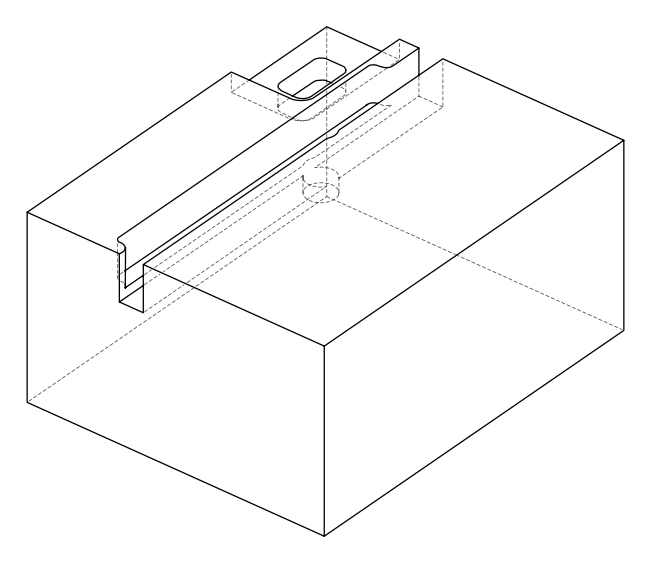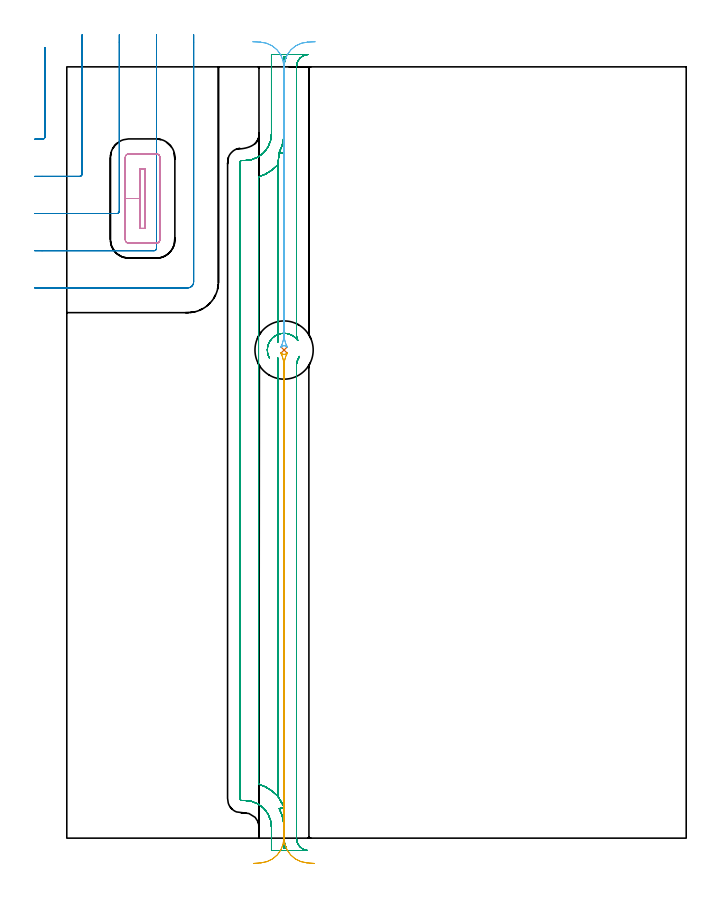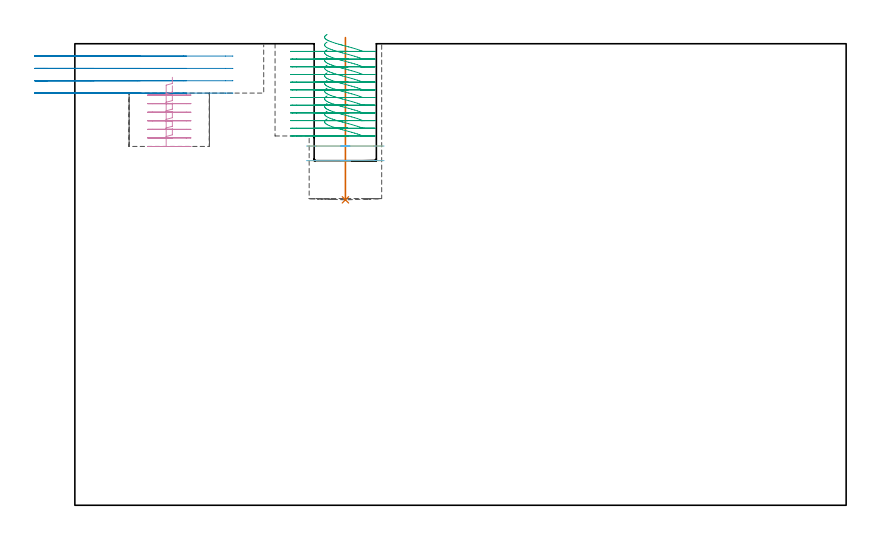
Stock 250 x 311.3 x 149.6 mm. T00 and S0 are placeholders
(PLAN: 6 operations, 4 tool changes, 43.9 min)
(1 INDEXABLE_INSERT_DRILL_BLIND_HOLE_FROM_SOLID | STEP1POCKET | NXT0302_018 | 0.21 min | 21812 mm3)
(2 MILL_CORNER_NOTCH_RECTANGULAR | CORNER_NOTCH_RECTANGULAR | UGT0201_094 | Follow Part, ap 5, ae 75% | 4.67 min | 96615 mm3)
(3 MILL_OPEN_POCKET | POCKET_OPEN | NXT0201_013 | Follow Part, ap 2.5, ae 75% | 33.28 min | 276539 mm3)
(4 MILL_RECTANGULAR_POCKET | POCKET_RECTANGULAR_STRAIGHT | NXT0201_011 | Follow Part, ap 3, ae 75% | 2.83 min | 20771 mm3)
(5 MILL_RECTANGULAR_SLOT | SLOT_RECTANGULAR | UGT0201_094 | Follow Part, ap 5, ae 75% | 1.76 min | 30060 mm3)
(6 MILL_RECTANGULAR_SLOT_1 | SLOT_RECTANGULAR_1 | UGT0201_094 | Follow Part, ap 5, ae 75% | 1.1 min | 16855 mm3)
(TOOL NXT0302_018 | Index. Insert Drill 23.5mm [880-D2350L25-03] | D23.5 PA176 FL71 Z2)
(TOOL UGT0201_094 | End mill 20 mm | D20 FL38 Z4)
(TOOL NXT0201_013 | ENDMILL 10mm | D10 FL30 Z4)
(TOOL NXT0201_011 | ENDMILL 12mm [2P460-1200-NA 1630] | D12 FL38 Z6)
(OP 1 INDEXABLE_INSERT_DRILL_BLIND_HOLE_FROM_SOLID)
G17 G21 G94 G90
T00 M6
G54
G17 G0 G90 X87.7 Y197. S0 M3
G43 Z159.6 H1
G94 G81 G98 Z99. F250. R151.6
G80
M5
M2
(OP 2 MILL_CORNER_NOTCH_RECTANGULAR)
G17 G21 G94 G90
T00 M6
G54
G17 G0 G90 X-13. Y282.1 S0 M3
G43 Z159.6 H0
Z145.6
G94 G1 X-10. F250.
X-9.795 F500.
G3 X-8.8 Y283.095 R1.
G1 Y316.05
Y319.05 F250.
G0 Z159.6
X-13. Y267.1
Z145.6
G1 X-10.
X5.205 F500.
G3 X6.2 Y268.095 R1.
G1 Y321.3
Y324.3 F250.
G0 Z159.6
X-13. Y252.1
Z145.6
G1 X-10.
X20.205 F500.
G3 X21.2 Y253.095 R1.
G1 Y321.3
Y324.3 F250.
G0 Z159.6
X-13. Y237.1
Z145.6
G1 X-10.
X35.204 F500.
G3 X36.2 Y238.096 R1.
G1 Y321.3
Y324.3 F250.
G0 Z159.6
X-13. Y222.1
Z145.6
G1 X-10.
X48.8 F500.
G3 X51.2 Y224.5 R2.4
G1 Y321.3
Y324.3 F250.
G0 Z159.6
X-13. Y282.1
Z141.6
G1 X-10.
X-9.795 F500.
G3 X-8.8 Y283.095 R1.
G1 Y316.05
Y319.05 F250.
G0 Z159.6
X-13. Y267.1
Z141.6
G1 X-10.
X5.205 F500.
G3 X6.2 Y268.095 R1.
G1 Y321.3
Y324.3 F250.
G0 Z159.6
X-13. Y252.1
Z141.6
G1 X-10.
X20.205 F500.
G3 X21.2 Y253.095 R1.
G1 Y321.3
Y324.3 F250.
G0 Z159.6
X-13. Y237.1
Z141.6
G1 X-10.
X35.204 F500.
G3 X36.2 Y238.096 R1.
G1 Y321.3
Y324.3 F250.
G0 Z159.6
X-13. Y222.1
Z141.6
G1 X-10.
X48.8 F500.
G3 X51.2 Y224.5 R2.4
G1 Y321.3
Y324.3 F250.
G0 Z159.6
X-13. Y282.1
Z137.6
G1 X-10.
X-9.795 F500.
G3 X-8.8 Y283.095 R1.
G1 Y316.05
Y319.05 F250.
G0 Z159.6
X-13. Y267.1
Z137.6
G1 X-10.
X5.205 F500.
G3 X6.2 Y268.095 R1.
G1 Y321.3
Y324.3 F250.
G0 Z159.6
X-13. Y252.1
Z137.6
G1 X-10.
X20.205 F500.
G3 X21.2 Y253.095 R1.
G1 Y321.3
Y324.3 F250.
G0 Z159.6
X-13. Y237.1
Z137.6
G1 X-10.
X35.204 F500.
G3 X36.2 Y238.096 R1.
G1 Y321.3
Y324.3 F250.
G0 Z159.6
X-13. Y222.1
Z137.6
G1 X-10.
X48.8 F500.
G3 X51.2 Y224.5 R2.4
G1 Y321.3
Y324.3 F250.
G0 Z159.6
X-13. Y282.1
Z133.6
G1 X-10.
X-9.795 F500.
G3 X-8.8 Y283.095 R1.
G1 Y316.05
Y319.05 F250.
G0 Z159.6
X-13. Y267.1
Z133.6
G1 X-10.
X5.205 F500.
G3 X6.2 Y268.095 R1.
G1 Y321.3
Y324.3 F250.
G0 Z159.6
X-13. Y252.1
Z133.6
G1 X-10.
X20.205 F500.
G3 X21.2 Y253.095 R1.
G1 Y321.3
Y324.3 F250.
G0 Z159.6
X-13. Y237.1
Z133.6
G1 X-10.
X35.204 F500.
G3 X36.2 Y238.096 R1.
G1 Y321.3
Y324.3 F250.
G0 Z159.6
X-13. Y222.1
Z133.6
G1 X-10.
X48.8 F500.
G3 X51.2 Y224.5 R2.4
G1 Y321.3
Y324.3 F250.
G0 Z159.6
M5
M2
(OP 3 MILL_OPEN_POCKET)
G17 G21 G94 G90
T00 M6
G54
G17 G0 G90 X85.2 Y200.267 S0 M3
G43 Z159.6 H0
Z147.108
G94 G1 Y203.267 F250.
Y271.776 F500.
X85.719 Y276.749
G3 X87.6 Y284.2 R15.7
G1 Y315.444
G3 X88.523 Y315.272 R5.
X87.7 Y311.3 R10.
G1 Y276.106
G3 X85.719 Y276.749 R5.
G1 X85.2 Y271.776
G2 X77.4 Y266.851 R18.2
G1 Y21.849
G2 X85.2 Y16.924 R18.2
G1 X87.7 Y12.594
Y0.
G3 X88.523 Y-3.972 R10.
X87.6 Y-4.144 R5.
G1 Y4.5
G3 X85.719 Y11.951 R15.7
X87.7 Y12.594 R5.
G1 X85.2 Y16.924
Y190.736
Y193.736 F250.
G0 X81.772 Y193.795 Z152.6
G1 X81.481 Y194.361 Z152.429
X81.157 Y195.323 Z152.157
X80.98 Y196.322 Z151.885
X80.955 Y197.337 Z151.613
X81.082 Y198.344 Z151.342
X81.358 Y199.32 Z151.07
X81.777 Y200.245 Z150.798
X82.33 Y201.096 Z150.526
X83.004 Y201.855 Z150.254
X83.784 Y202.504 Z149.982
X84.652 Y203.03 Z149.71
X85.589 Y203.419 Z149.438
X85.944 Y203.516 Z149.34
X86.164 Y203.575 Z149.278
X86.388 Y203.62 Z149.217
X86.749 Y203.691 Z149.119
X87.762 Y203.756 Z148.847
X88.773 Y203.669 Z148.575
X89.76 Y203.432 Z148.303
X90.7 Y203.049 Z148.031
X91.573 Y202.531 Z147.759
X92.358 Y201.887 Z147.487
X93.038 Y201.134 Z147.215
X93.247 Y200.831 Z147.116
X93.272 Y200.848 Z147.108
G2 X92.7 Y203.169 R5. F500.
G1 Y311.3
G2 X97.384 Y316.29 R5.
G1 Y316.3
X82.6
Y284.2
G2 X71.9 Y273.5 R10.7
G1 X70.6
G3 X69.9 Y272.8 R0.7
G1 Y15.9
G3 X70.6 Y15.2 R0.7
G1 X71.9
G2 X82.6 Y4.5 R10.7
G1 Y-5.
X97.153
Y-4.97
G2 X92.7 Y0. R5.
G1 Y190.831
G2 X93.254 Y193.118 R5.
G1 X93.94 Y194.452 F250.
G0 X85.2 Y200.267 Z144.617
G1 Y203.267
Y271.776 F500.
X85.719 Y276.749
G3 X87.6 Y284.2 R15.7
G1 Y315.444
G3 X88.523 Y315.272 R5.
X87.7 Y311.3 R10.
G1 Y276.106
G3 X85.719 Y276.749 R5.
G1 X85.2 Y271.776
G2 X77.4 Y266.851 R18.2
G1 Y21.849
G2 X85.2 Y16.924 R18.2
G1 X87.7 Y12.594
Y0.
G3 X88.523 Y-3.972 R10.
X87.6 Y-4.144 R5.
G1 Y4.5
G3 X85.719 Y11.951 R15.7
X87.7 Y12.594 R5.
G1 X85.2 Y16.924
Y190.736
Y193.736 F250.
G0 X81.771 Y193.796 Z150.108
G1 X81.512 Y194.288 Z149.959
X81.187 Y195.207 Z149.698
X80.998 Y196.164 Z149.437
X80.948 Y197.137 Z149.175
X81.039 Y198.108 Z148.914
X81.268 Y199.056 Z148.653
X81.631 Y199.961 Z148.392
X82.12 Y200.804 Z148.13
X82.726 Y201.568 Z147.869
X83.435 Y202.238 Z147.608
X84.233 Y202.798 Z147.347
X85.103 Y203.238 Z147.085
X86.027 Y203.548 Z146.824
X86.388 Y203.62 Z146.726
X86.749 Y203.691 Z146.627
X87.762 Y203.756 Z146.355
X88.773 Y203.669 Z146.083
X89.76 Y203.432 Z145.811
X90.7 Y203.049 Z145.539
X91.573 Y202.531 Z145.267
X92.358 Y201.887 Z144.995
X93.038 Y201.134 Z144.723
X93.247 Y200.831 Z144.625
X93.272 Y200.848 Z144.617
G2 X92.7 Y203.169 R5. F500.
G1 Y311.3
G2 X97.384 Y316.29 R5.
G1 Y316.3
X82.6
Y284.2
G2 X71.9 Y273.5 R10.7
G1 X70.6
G3 X69.9 Y272.8 R0.7
G1 Y15.9
G3 X70.6 Y15.2 R0.7
G1 X71.9
G2 X82.6 Y4.5 R10.7
G1 Y-5.
X97.153
Y-4.97
G2 X92.7 Y0. R5.
G1 Y190.831
G2 X93.254 Y193.118 R5.
G1 X93.94 Y194.452 F250.
G0 X85.2 Y200.267 Z142.125
G1 Y203.267
Y271.776 F500.
X85.719 Y276.749
G3 X87.6 Y284.2 R15.7
G1 Y315.444
G3 X88.523 Y315.272 R5.
X87.7 Y311.3 R10.
G1 Y276.106
G3 X85.719 Y276.749 R5.
G1 X85.2 Y271.776
G2 X77.4 Y266.851 R18.2
G1 Y21.849
G2 X85.2 Y16.924 R18.2
G1 X87.7 Y12.594
Y0.
G3 X88.523 Y-3.972 R10.
X87.6 Y-4.144 R5.
G1 Y4.5
G3 X85.719 Y11.951 R15.7
X87.7 Y12.594 R5.
G1 X85.2 Y16.924
Y190.736
Y193.736 F250.
G0 X81.771 Y193.796 Z147.617
G1 X81.512 Y194.288 Z147.468
X81.187 Y195.207 Z147.206
X80.998 Y196.164 Z146.945
X80.948 Y197.137 Z146.684
X81.039 Y198.108 Z146.423
X81.268 Y199.056 Z146.161
X81.631 Y199.961 Z145.9
X82.12 Y200.804 Z145.639
X82.726 Y201.568 Z145.377
X83.435 Y202.238 Z145.116
X84.233 Y202.798 Z144.855
X85.103 Y203.238 Z144.594
X86.027 Y203.548 Z144.332
X86.388 Y203.62 Z144.234
X86.749 Y203.691 Z144.135
X87.762 Y203.756 Z143.863
X88.773 Y203.669 Z143.591
X89.76 Y203.432 Z143.319
X90.7 Y203.049 Z143.047
X91.573 Y202.531 Z142.775
X92.358 Y201.887 Z142.503
X93.038 Y201.134 Z142.231
X93.247 Y200.831 Z142.133
X93.272 Y200.848 Z142.125
G2 X92.7 Y203.169 R5. F500.
G1 Y311.3
G2 X97.384 Y316.29 R5.
G1 Y316.3
X82.6
Y284.2
G2 X71.9 Y273.5 R10.7
G1 X70.6
G3 X69.9 Y272.8 R0.7
G1 Y15.9
G3 X70.6 Y15.2 R0.7
G1 X71.9
G2 X82.6 Y4.5 R10.7
G1 Y-5.
X97.153
Y-4.97
G2 X92.7 Y0. R5.
G1 Y190.831
G2 X93.254 Y193.118 R5.
G1 X93.94 Y194.452 F250.
G0 X85.2 Y200.267 Z139.633
G1 Y203.267
Y271.776 F500.
X85.719 Y276.749
G3 X87.6 Y284.2 R15.7
G1 Y315.444
G3 X88.523 Y315.272 R5.
X87.7 Y311.3 R10.
G1 Y276.106
G3 X85.719 Y276.749 R5.
G1 X85.2 Y271.776
G2 X77.4 Y266.851 R18.2
G1 Y21.849
G2 X85.2 Y16.924 R18.2
G1 X87.7 Y12.594
Y0.
G3 X88.523 Y-3.972 R10.
X87.6 Y-4.144 R5.
G1 Y4.5
G3 X85.719 Y11.951 R15.7
X87.7 Y12.594 R5.
G1 X85.2 Y16.924
Y190.737
Y193.737 F250.
G0 X81.767 Y193.802 Z145.125
G1 X81.535 Y194.237 Z144.993
X81.21 Y195.127 Z144.739
X81.013 Y196.053 Z144.485
X80.946 Y196.998 Z144.232
X81.013 Y197.943 Z143.978
X81.211 Y198.869 Z143.724
X81.536 Y199.759 Z143.47
X81.983 Y200.594 Z143.216
X82.542 Y201.359 Z142.963
X83.202 Y202.038 Z142.709
X83.489 Y202.268 Z142.61
X83.776 Y202.498 Z142.512
X84.482 Y202.94 Z142.288
X85.237 Y203.292 Z142.065
X86.03 Y203.549 Z141.842
X86.391 Y203.62 Z141.743
X86.751 Y203.691 Z141.645
X87.765 Y203.756 Z141.373
X88.777 Y203.668 Z141.101
X89.764 Y203.43 Z140.828
X90.705 Y203.046 Z140.556
X91.577 Y202.526 Z140.284
X92.362 Y201.882 Z140.012
X93.042 Y201.127 Z139.74
X93.25 Y200.824 Z139.641
X93.275 Y200.841 Z139.633
G2 X92.7 Y203.169 R5. F500.
G1 Y311.3
G2 X97.384 Y316.29 R5.
G1 Y316.3
X82.6
Y284.2
G2 X71.9 Y273.5 R10.7
G1 X70.6
G3 X69.9 Y272.8 R0.7
G1 Y15.9
G3 X70.6 Y15.2 R0.7
G1 X71.9
G2 X82.6 Y4.5 R10.7
G1 Y-5.
X97.153
Y-4.97
G2 X92.7 Y0. R5.
G1 Y190.831
G2 X93.255 Y193.12 R5.
G1 X93.942 Y194.453 F250.
G0 X85.2 Y200.267 Z137.142
G1 Y203.267
Y271.776 F500.
X85.719 Y276.749
G3 X87.6 Y284.2 R15.7
G1 Y315.444
G3 X88.523 Y315.272 R5.
X87.7 Y311.3 R10.
G1 Y276.106
G3 X85.719 Y276.749 R5.
G1 X85.2 Y271.776
G2 X77.4 Y266.851 R18.2
G1 Y21.849
G2 X85.2 Y16.924 R18.2
G1 X87.7 Y12.594
Y0.
G3 X88.523 Y-3.972 R10.
X87.6 Y-4.144 R5.
G1 Y4.5
G3 X85.719 Y11.951 R15.7
X87.7 Y12.594 R5.
G1 X85.2 Y16.924
Y190.737
Y193.737 F250.
G0 X81.767 Y193.802 Z142.633
G1 X81.535 Y194.237 Z142.501
X81.21 Y195.127 Z142.248
X81.013 Y196.053 Z141.994
X80.946 Y196.998 Z141.74
X81.013 Y197.943 Z141.486
X81.211 Y198.869 Z141.232
X81.536 Y199.759 Z140.978
X81.983 Y200.594 Z140.725
X82.542 Y201.359 Z140.471
X83.202 Y202.038 Z140.217
X83.489 Y202.268 Z140.119
X83.776 Y202.498 Z140.02
X84.482 Y202.94 Z139.797
X85.237 Y203.292 Z139.573
X86.03 Y203.549 Z139.35
X86.391 Y203.62 Z139.252
X86.751 Y203.691 Z139.153
X87.765 Y203.756 Z138.881
X88.777 Y203.668 Z138.609
X89.764 Y203.43 Z138.337
X90.705 Y203.046 Z138.065
X91.577 Y202.526 Z137.792
X92.362 Y201.882 Z137.52
X93.042 Y201.127 Z137.248
X93.25 Y200.824 Z137.15
X93.275 Y200.841 Z137.142
G2 X92.7 Y203.169 R5. F500.
G1 Y311.3
G2 X97.384 Y316.29 R5.
G1 Y316.3
X82.6
Y284.2
G2 X71.9 Y273.5 R10.7
G1 X70.6
G3 X69.9 Y272.8 R0.7
G1 Y15.9
G3 X70.6 Y15.2 R0.7
G1 X71.9
G2 X82.6 Y4.5 R10.7
G1 Y-5.
X97.153
Y-4.97
G2 X92.7 Y0. R5.
G1 Y190.831
G2 X93.255 Y193.12 R5.
G1 X93.942 Y194.453 F250.
G0 X85.2 Y200.267 Z134.65
G1 Y203.267
Y271.776 F500.
X85.719 Y276.749
G3 X87.6 Y284.2 R15.7
G1 Y315.444
G3 X88.523 Y315.272 R5.
X87.7 Y311.3 R10.
G1 Y276.106
G3 X85.719 Y276.749 R5.
G1 X85.2 Y271.776
G2 X77.4 Y266.851 R18.2
G1 Y21.849
G2 X85.2 Y16.924 R18.2
G1 X87.7 Y12.594
Y0.
G3 X88.523 Y-3.972 R10.
X87.6 Y-4.144 R5.
G1 Y4.5
G3 X85.719 Y11.951 R15.7
X87.7 Y12.594 R5.
G1 X85.2 Y16.924
Y190.736
Y193.736 F250.
G0 X81.771 Y193.796 Z140.142
G1 X81.512 Y194.288 Z139.993
X81.187 Y195.207 Z139.731
X80.998 Y196.164 Z139.47
X80.948 Y197.137 Z139.209
X81.039 Y198.108 Z138.948
X81.268 Y199.056 Z138.686
X81.631 Y199.961 Z138.425
X82.12 Y200.804 Z138.164
X82.726 Y201.568 Z137.903
X83.435 Y202.238 Z137.641
X84.233 Y202.798 Z137.38
X85.103 Y203.238 Z137.119
X86.027 Y203.548 Z136.857
X86.388 Y203.62 Z136.759
X86.749 Y203.691 Z136.66
X87.762 Y203.756 Z136.388
X88.773 Y203.669 Z136.116
X89.76 Y203.432 Z135.844
X90.7 Y203.049 Z135.572
X91.573 Y202.531 Z135.3
X92.358 Y201.887 Z135.029
X93.038 Y201.134 Z134.757
X93.247 Y200.831 Z134.658
X93.272 Y200.848 Z134.65
G2 X92.7 Y203.169 R5. F500.
G1 Y311.3
G2 X97.384 Y316.29 R5.
G1 Y316.3
X82.6
Y284.2
G2 X71.9 Y273.5 R10.7
G1 X70.6
G3 X69.9 Y272.8 R0.7
G1 Y15.9
G3 X70.6 Y15.2 R0.7
G1 X71.9
G2 X82.6 Y4.5 R10.7
G1 Y-5.
X97.153
Y-4.97
G2 X92.7 Y0. R5.
G1 Y190.831
G2 X93.254 Y193.118 R5.
G1 X93.94 Y194.452 F250.
G0 X85.2 Y200.267 Z132.158
G1 Y203.267
Y271.776 F500.
X85.719 Y276.749
G3 X87.6 Y284.2 R15.7
G1 Y315.444
G3 X88.523 Y315.272 R5.
X87.7 Y311.3 R10.
G1 Y276.106
G3 X85.719 Y276.749 R5.
G1 X85.2 Y271.776
G2 X77.4 Y266.851 R18.2
G1 Y21.849
G2 X85.2 Y16.924 R18.2
G1 X87.7 Y12.594
Y0.
G3 X88.523 Y-3.972 R10.
X87.6 Y-4.144 R5.
G1 Y4.5
G3 X85.719 Y11.951 R15.7
X87.7 Y12.594 R5.
G1 X85.2 Y16.924
Y190.736
Y193.736 F250.
G0 X81.771 Y193.796 Z137.65
G1 X81.512 Y194.288 Z137.501
X81.187 Y195.207 Z137.24
X80.998 Y196.164 Z136.978
X80.948 Y197.137 Z136.717
X81.039 Y198.108 Z136.456
X81.268 Y199.056 Z136.195
X81.631 Y199.961 Z135.933
X82.12 Y200.804 Z135.672
X82.726 Y201.568 Z135.411
X83.435 Y202.238 Z135.15
X84.233 Y202.798 Z134.888
X85.103 Y203.238 Z134.627
X86.027 Y203.548 Z134.366
X86.388 Y203.62 Z134.267
X86.749 Y203.691 Z134.169
X87.762 Y203.756 Z133.897
X88.773 Y203.669 Z133.625
X89.76 Y203.432 Z133.353
X90.7 Y203.049 Z133.081
X91.573 Y202.531 Z132.809
X92.358 Y201.887 Z132.537
X93.038 Y201.134 Z132.265
X93.247 Y200.831 Z132.166
X93.272 Y200.848 Z132.158
G2 X92.7 Y203.169 R5. F500.
G1 Y311.3
G2 X97.384 Y316.29 R5.
G1 Y316.3
X82.6
Y284.2
G2 X71.9 Y273.5 R10.7
G1 X70.6
G3 X69.9 Y272.8 R0.7
G1 Y15.9
G3 X70.6 Y15.2 R0.7
G1 X71.9
G2 X82.6 Y4.5 R10.7
G1 Y-5.
X97.153
Y-4.97
G2 X92.7 Y0. R5.
G1 Y190.831
G2 X93.254 Y193.118 R5.
G1 X93.94 Y194.452 F250.
G0 X85.2 Y200.267 Z129.667
G1 Y203.267
Y271.776 F500.
X85.719 Y276.749
G3 X87.6 Y284.2 R15.7
G1 Y315.444
G3 X88.523 Y315.272 R5.
X87.7 Y311.3 R10.
G1 Y276.106
G3 X85.719 Y276.749 R5.
G1 X85.2 Y271.776
G2 X77.4 Y266.851 R18.2
G1 Y21.849
G2 X85.2 Y16.924 R18.2
G1 X87.7 Y12.594
Y0.
G3 X88.523 Y-3.972 R10.
X87.6 Y-4.144 R5.
G1 Y4.5
G3 X85.719 Y11.951 R15.7
X87.7 Y12.594 R5.
G1 X85.2 Y16.924
Y190.737
Y193.737 F250.
G0 X81.769 Y193.8 Z135.158
G1 X81.482 Y194.358 Z134.99
X81.158 Y195.318 Z134.719
X80.981 Y196.315 Z134.447
X80.955 Y197.328 Z134.176
X81.08 Y198.333 Z133.904
X81.354 Y199.309 Z133.633
X81.771 Y200.232 Z133.361
X82.32 Y201.083 Z133.09
X82.991 Y201.842 Z132.819
X83.768 Y202.493 Z132.547
X84.078 Y202.69 Z132.449
X84.388 Y202.888 Z132.35
X85.187 Y203.272 Z132.113
X86.029 Y203.548 Z131.875
X86.39 Y203.62 Z131.776
X86.751 Y203.691 Z131.678
X87.764 Y203.756 Z131.406
X88.776 Y203.668 Z131.134
X89.763 Y203.43 Z130.862
X90.704 Y203.047 Z130.59
X91.576 Y202.528 Z130.317
X92.361 Y201.883 Z130.045
X93.041 Y201.129 Z129.773
X93.25 Y200.826 Z129.675
X93.274 Y200.843 Z129.667
G2 X92.7 Y203.169 R5. F500.
G1 Y311.3
G2 X97.384 Y316.29 R5.
G1 Y316.3
X82.6
Y284.2
G2 X71.9 Y273.5 R10.7
G1 X70.6
G3 X69.9 Y272.8 R0.7
G1 Y15.9
G3 X70.6 Y15.2 R0.7
G1 X71.9
G2 X82.6 Y4.5 R10.7
G1 Y-5.
X97.153
Y-4.97
G2 X92.7 Y0. R5.
G1 Y190.831
G2 X93.255 Y193.12 R5.
G1 X93.941 Y194.453 F250.
G0 X85.2 Y200.267 Z127.175
G1 Y203.267
Y271.776 F500.
X85.719 Y276.749
G3 X87.6 Y284.2 R15.7
G1 Y315.444
G3 X88.523 Y315.272 R5.
X87.7 Y311.3 R10.
G1 Y276.106
G3 X85.719 Y276.749 R5.
G1 X85.2 Y271.776
G2 X77.4 Y266.851 R18.2
G1 Y21.849
G2 X85.2 Y16.924 R18.2
G1 X87.7 Y12.594
Y0.
G3 X88.523 Y-3.972 R10.
X87.6 Y-4.144 R5.
G1 Y4.5
G3 X85.719 Y11.951 R15.7
X87.7 Y12.594 R5.
G1 X85.2 Y16.924
Y190.737
Y193.737 F250.
G0 X81.769 Y193.8 Z132.667
G1 X81.482 Y194.358 Z132.499
X81.158 Y195.318 Z132.227
X80.981 Y196.315 Z131.956
X80.955 Y197.328 Z131.684
X81.08 Y198.333 Z131.413
X81.354 Y199.309 Z131.141
X81.771 Y200.232 Z130.87
X82.32 Y201.083 Z130.598
X82.991 Y201.842 Z130.327
X83.768 Y202.493 Z130.055
X84.078 Y202.69 Z129.957
X84.388 Y202.888 Z129.858
X85.187 Y203.272 Z129.621
X86.029 Y203.548 Z129.383
X86.39 Y203.62 Z129.285
X86.751 Y203.691 Z129.186
X87.764 Y203.756 Z128.914
X88.776 Y203.668 Z128.642
X89.763 Y203.43 Z128.37
X90.704 Y203.047 Z128.098
X91.576 Y202.528 Z127.826
X92.361 Y201.883 Z127.554
X93.041 Y201.129 Z127.282
X93.25 Y200.826 Z127.183
X93.274 Y200.843 Z127.175
G2 X92.7 Y203.169 R5. F500.
G1 Y311.3
G2 X97.384 Y316.29 R5.
G1 Y316.3
X82.6
Y284.2
G2 X71.9 Y273.5 R10.7
G1 X70.6
G3 X69.9 Y272.8 R0.7
G1 Y15.9
G3 X70.6 Y15.2 R0.7
G1 X71.9
G2 X82.6 Y4.5 R10.7
G1 Y-5.
X97.153
Y-4.97
G2 X92.7 Y0. R5.
G1 Y190.831
G2 X93.255 Y193.12 R5.
G1 X93.941 Y194.453 F250.
G0 X85.2 Y200.267 Z124.683
G1 Y203.267
Y271.776 F500.
X85.719 Y276.749
G3 X87.6 Y284.2 R15.7
G1 Y315.444
G3 X88.523 Y315.272 R5.
X87.7 Y311.3 R10.
G1 Y276.106
G3 X85.719 Y276.749 R5.
G1 X85.2 Y271.776
G2 X77.4 Y266.851 R18.2
G1 Y21.849
G2 X85.2 Y16.924 R18.2
G1 X87.7 Y12.594
Y0.
G3 X88.523 Y-3.972 R10.
X87.6 Y-4.144 R5.
G1 Y4.5
G3 X85.719 Y11.951 R15.7
X87.7 Y12.594 R5.
G1 X85.2 Y16.924
Y190.736
Y193.736 F250.
G0 X81.771 Y193.796 Z130.175
G1 X81.512 Y194.288 Z130.026
X81.187 Y195.207 Z129.765
X80.998 Y196.164 Z129.503
X80.948 Y197.137 Z129.242
X81.039 Y198.108 Z128.981
X81.268 Y199.056 Z128.72
X81.631 Y199.961 Z128.458
X82.12 Y200.804 Z128.197
X82.726 Y201.568 Z127.936
X83.435 Y202.238 Z127.675
X84.233 Y202.798 Z127.413
X85.103 Y203.238 Z127.152
X86.027 Y203.548 Z126.891
X86.388 Y203.62 Z126.792
X86.749 Y203.691 Z126.694
X87.762 Y203.756 Z126.422
X88.773 Y203.669 Z126.15
X89.76 Y203.432 Z125.878
X90.7 Y203.049 Z125.606
X91.573 Y202.531 Z125.334
X92.358 Y201.887 Z125.062
X93.038 Y201.134 Z124.79
X93.247 Y200.831 Z124.691
X93.272 Y200.848 Z124.683
G2 X92.7 Y203.169 R5. F500.
G1 Y311.3
G2 X97.384 Y316.29 R5.
G1 Y316.3
X82.6
Y284.2
G2 X71.9 Y273.5 R10.7
G1 X70.6
G3 X69.9 Y272.8 R0.7
G1 Y15.9
G3 X70.6 Y15.2 R0.7
G1 X71.9
G2 X82.6 Y4.5 R10.7
G1 Y-5.
X97.153
Y-4.97
G2 X92.7 Y0. R5.
G1 Y190.831
G2 X93.254 Y193.118 R5.
G1 X93.94 Y194.452 F250.
G0 X85.2 Y200.267 Z122.192
G1 Y203.267
Y271.776 F500.
X85.719 Y276.749
G3 X87.6 Y284.2 R15.7
G1 Y315.444
G3 X88.523 Y315.272 R5.
X87.7 Y311.3 R10.
G1 Y276.106
G3 X85.719 Y276.749 R5.
G1 X85.2 Y271.776
G2 X77.4 Y266.851 R18.2
G1 Y21.849
G2 X85.2 Y16.924 R18.2
G1 X87.7 Y12.594
Y0.
G3 X88.523 Y-3.972 R10.
X87.6 Y-4.144 R5.
G1 Y4.5
G3 X85.719 Y11.951 R15.7
X87.7 Y12.594 R5.
G1 X85.2 Y16.924
Y190.736
Y193.736 F250.
G0 X81.771 Y193.796 Z127.683
G1 X81.512 Y194.288 Z127.534
X81.187 Y195.207 Z127.273
X80.998 Y196.164 Z127.012
X80.948 Y197.137 Z126.751
X81.039 Y198.108 Z126.489
X81.268 Y199.056 Z126.228
X81.631 Y199.961 Z125.967
X82.12 Y200.804 Z125.705
X82.726 Y201.568 Z125.444
X83.435 Y202.238 Z125.183
X84.233 Y202.798 Z124.922
X85.103 Y203.238 Z124.66
X86.027 Y203.548 Z124.399
X86.388 Y203.62 Z124.301
X86.749 Y203.691 Z124.202
X87.762 Y203.756 Z123.93
X88.773 Y203.669 Z123.658
X89.76 Y203.432 Z123.386
X90.7 Y203.049 Z123.114
X91.573 Y202.531 Z122.842
X92.358 Y201.887 Z122.57
X93.038 Y201.134 Z122.298
X93.247 Y200.831 Z122.2
X93.272 Y200.848 Z122.192
G2 X92.7 Y203.169 R5. F500.
G1 Y311.3
G2 X97.384 Y316.29 R5.
G1 Y316.3
X82.6
Y284.2
G2 X71.9 Y273.5 R10.7
G1 X70.6
G3 X69.9 Y272.8 R0.7
G1 Y15.9
G3 X70.6 Y15.2 R0.7
G1 X71.9
G2 X82.6 Y4.5 R10.7
G1 Y-5.
X97.153
Y-4.97
G2 X92.7 Y0. R5.
G1 Y190.831
G2 X93.254 Y193.118 R5.
G1 X93.94 Y194.452 F250.
G0 X85.2 Y200.267 Z119.7
G1 Y203.267
Y271.776 F500.
X85.719 Y276.749
G3 X87.6 Y284.2 R15.7
G1 Y315.444
G3 X88.523 Y315.272 R5.
X87.7 Y311.3 R10.
G1 Y276.106
G3 X85.719 Y276.749 R5.
G1 X85.2 Y271.776
G2 X77.4 Y266.851 R18.2
G1 Y21.849
G2 X85.2 Y16.924 R18.2
G1 X87.7 Y12.594
Y0.
G3 X88.523 Y-3.972 R10.
X87.6 Y-4.144 R5.
G1 Y4.5
G3 X85.719 Y11.951 R15.7
X87.7 Y12.594 R5.
G1 X85.2 Y16.924
Y190.737
Y193.737 F250.
G0 X81.771 Y193.798 Z125.192
G1 X81.466 Y194.396 Z125.012
X81.143 Y195.378 Z124.735
X80.973 Y196.398 Z124.458
X80.961 Y197.432 Z124.181
X81.106 Y198.456 Z123.904
X81.405 Y199.445 Z123.627
X81.852 Y200.377 Z123.35
X82.436 Y201.231 Z123.073
X83.143 Y201.985 Z122.796
X83.956 Y202.623 Z122.519
X84.857 Y203.129 Z122.242
X85.199 Y203.266 Z122.143
X85.54 Y203.403 Z122.045
X86.029 Y203.548 Z121.908
X86.389 Y203.62 Z121.809
X86.75 Y203.691 Z121.711
X87.763 Y203.756 Z121.439
X88.775 Y203.669 Z121.167
X89.762 Y203.431 Z120.895
X90.702 Y203.048 Z120.623
X91.575 Y202.529 Z120.351
X92.36 Y201.885 Z120.079
X93.04 Y201.131 Z119.807
X93.248 Y200.828 Z119.708
X93.273 Y200.845 Z119.7
G2 X92.7 Y203.169 R5. F500.
G1 Y311.3
G2 X97.384 Y316.29 R5.
G1 Y316.3
X82.6
Y284.2
G2 X71.9 Y273.5 R10.7
G1 X70.6
G3 X69.9 Y272.8 R0.7
G1 Y15.9
G3 X70.6 Y15.2 R0.7
G1 X71.9
G2 X82.6 Y4.5 R10.7
G1 Y-5.
X97.153
Y-4.97
G2 X92.7 Y0. R5.
G1 Y190.831
G2 X93.254 Y193.119 R5.
G1 X93.941 Y194.453 F250.
G0 Z159.6
M5
M2
(OP 4 MILL_RECTANGULAR_POCKET)
G17 G21 G94 G90
T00 M6
G54
G17 G0 G90 X31.6 Y262.697 S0 M3
G43 Z159.6 H1
Z138.725
G94 G1 Y270.2 Z136.715 F250.
X29.6 Z136.179
Y258.15 Z132.95
Y246.1 F500.
X31.6
Y270.2
X29.6
Y258.15
X23.6
Y241.6
G3 X25.1 Y240.1 R1.5
G1 X36.1
G3 X37.6 Y241.6 R1.5
G1 Y274.7
G3 X36.1 Y276.2 R1.5
G1 X25.1
G3 X23.6 Y274.7 R1.5
G1 Y258.15
Y257.15
G0 X31.6 Y262.697 Z135.95
G1 Y270.2 Z133.94 F250.
X29.6 Z133.404
Y258.15 Z130.175
Y246.1 F500.
X31.6
Y270.2
X29.6
Y258.15
X23.6
Y241.6
G3 X25.1 Y240.1 R1.5
G1 X36.1
G3 X37.6 Y241.6 R1.5
G1 Y274.7
G3 X36.1 Y276.2 R1.5
G1 X25.1
G3 X23.6 Y274.7 R1.5
G1 Y258.15
Y257.15
G0 X31.6 Y262.697 Z133.175
G1 Y270.2 Z131.165 F250.
X29.6 Z130.629
Y258.15 Z127.4
Y246.1 F500.
X31.6
Y270.2
X29.6
Y258.15
X23.6
Y241.6
G3 X25.1 Y240.1 R1.5
G1 X36.1
G3 X37.6 Y241.6 R1.5
G1 Y274.7
G3 X36.1 Y276.2 R1.5
G1 X25.1
G3 X23.6 Y274.7 R1.5
G1 Y258.15
Y257.15
G0 X31.6 Y262.697 Z130.4
G1 Y270.2 Z128.39 F250.
X29.6 Z127.854
Y258.15 Z124.625
Y246.1 F500.
X31.6
Y270.2
X29.6
Y258.15
X23.6
Y241.6
G3 X25.1 Y240.1 R1.5
G1 X36.1
G3 X37.6 Y241.6 R1.5
G1 Y274.7
G3 X36.1 Y276.2 R1.5
G1 X25.1
G3 X23.6 Y274.7 R1.5
G1 Y258.15
Y257.15
G0 X31.6 Y262.697 Z127.625
G1 Y270.2 Z125.615 F250.
X29.6 Z125.079
Y258.15 Z121.85
Y246.1 F500.
X31.6
Y270.2
X29.6
Y258.15
X23.6
Y241.6
G3 X25.1 Y240.1 R1.5
G1 X36.1
G3 X37.6 Y241.6 R1.5
G1 Y274.7
G3 X36.1 Y276.2 R1.5
G1 X25.1
G3 X23.6 Y274.7 R1.5
G1 Y258.15
Y257.15
G0 X31.6 Y262.697 Z124.85
G1 Y270.2 Z122.84 F250.
X29.6 Z122.304
Y258.15 Z119.075
Y246.1 F500.
X31.6
Y270.2
X29.6
Y258.15
X23.6
Y241.6
G3 X25.1 Y240.1 R1.5
G1 X36.1
G3 X37.6 Y241.6 R1.5
G1 Y274.7
G3 X36.1 Y276.2 R1.5
G1 X25.1
G3 X23.6 Y274.7 R1.5
G1 Y258.15
Y257.15
G0 X31.6 Y262.697 Z122.075
G1 Y270.2 Z120.065 F250.
X29.6 Z119.529
Y258.15 Z116.3
Y246.1 F500.
X31.6
Y270.2
X29.6
Y258.15
X23.6
Y241.6
G3 X25.1 Y240.1 R1.5
G1 X36.1
G3 X37.6 Y241.6 R1.5
G1 Y274.7
G3 X36.1 Y276.2 R1.5
G1 X25.1
G3 X23.6 Y274.7 R1.5
G1 Y258.15
Y257.15
G0 Z159.6
M5
M2
(OP 5 MILL_RECTANGULAR_SLOT)
G17 G21 G94 G90
T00 M6
G54
G17 G0 G90 X99.917 Y-10.202 S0 M3
G43 Z159.6 H0
Z116.437
G94 G1 X96.926 Y-9.97 F250.
G2 X87.7 Y0. R10. F500.
G1 Y190.831
G2 X89.1 Y195.933 R10.
G1 X89.092 Y195.939
G2 X86.291 Y195.962 R1.75
G1 X86.283 Y195.956
G2 X87.6 Y190.996 R10.
G1 Y0.
G2 X78.374 Y-9.97 R10.
G1 X75.383 Y-10.202 F250.
G0 X99.917 Z111.7
G1 X96.926 Y-9.97
G2 X87.7 Y0. R10. F500.
G1 Y190.831
G2 X89.1 Y195.933 R10.
G1 X89.092 Y195.939
G2 X86.291 Y195.962 R1.75
G1 X86.283 Y195.956
G2 X87.6 Y190.996 R10.
G1 Y0.
G2 X78.374 Y-9.97 R10.
G1 X75.383 Y-10.202 F250.
G0 Z159.6
M5
M2
(OP 6 MILL_RECTANGULAR_SLOT_1)
G17 G21 G94 G90
T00 M6
G54
G17 G0 G90 X75.05 Y321.424 S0 M3
G43 Z159.6 H0
Z116.437
G94 G1 X78.047 Y321.29 F250.
G2 X87.6 Y311.3 R10. F500.
G1 Y203.004
G2 X86.283 Y198.044 R10.
G1 X86.291 Y198.038
G2 X89.092 Y198.061 R1.75
G1 X89.1 Y198.067
G2 X87.7 Y203.169 R10.
G1 Y311.3
G2 X97.253 Y321.29 R10.
G1 X100.25 Y321.424 F250.
G0 X75.05 Z111.7
G1 X78.047 Y321.29
G2 X87.6 Y311.3 R10. F500.
G1 Y203.004
G2 X86.283 Y198.044 R10.
G1 X86.291 Y198.038
G2 X89.092 Y198.061 R1.75
G1 X89.1 Y198.067
G2 X87.7 Y203.169 R10.
G1 Y311.3
G2 X97.253 Y321.29 R10.
G1 X100.25 Y321.424 F250.
G0 Z159.6
M5
M2
